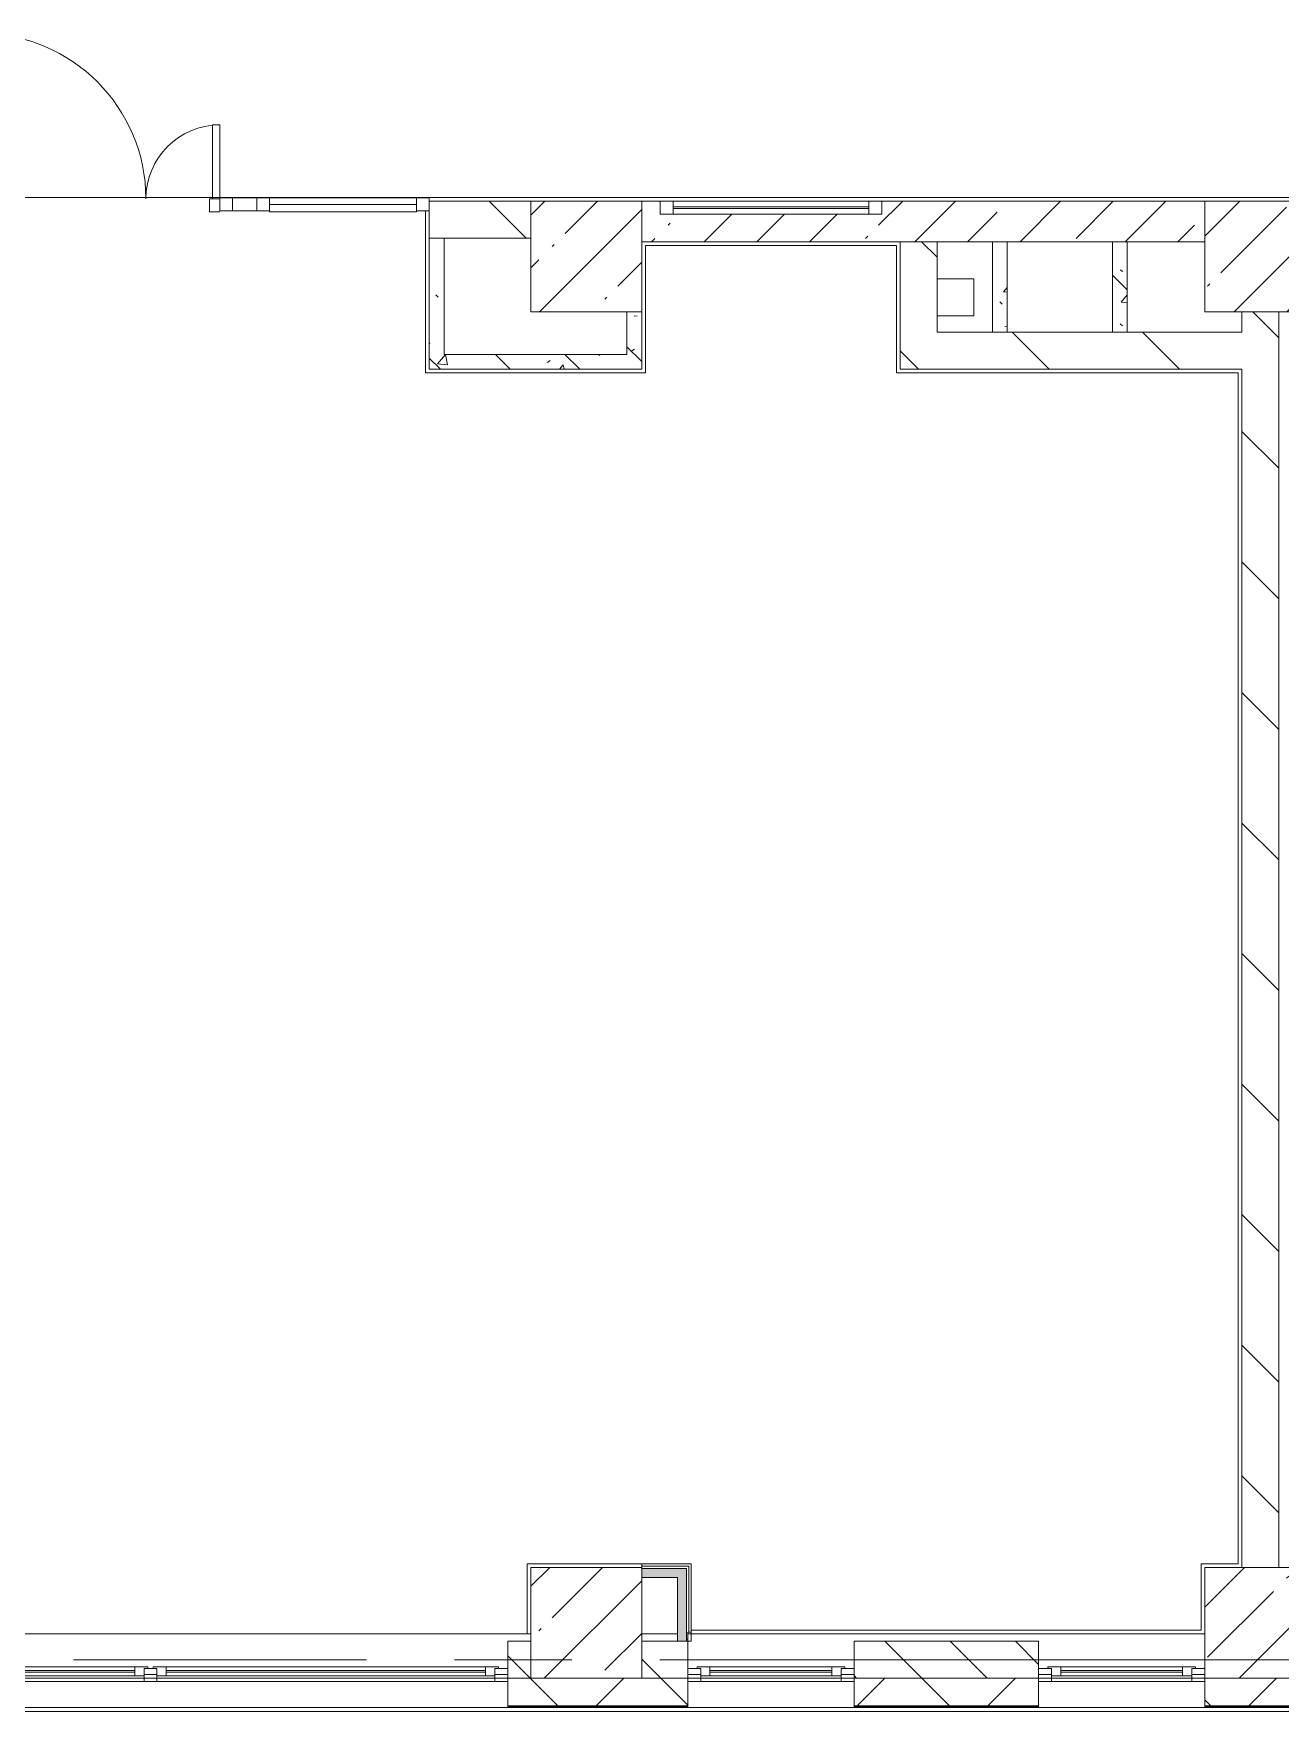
# Model space of a CAD drawing. Header units: millimetres. Extents: x 35840 to 252964, y -8553 to 29000.
# Drawn here: x 148821 to 155574, y -280 to 8808 of the extents above; entities that cross this region are included whole.
import ezdxf

# ---------------------------------------------------------------- set-up
doc = ezdxf.new("R2010")
doc.units = ezdxf.units.MM
doc.linetypes.add('Осевая', pattern=[3175, 635, -476.25, 1587.5, -476.25])
for name, color, linetype, lineweight, true_color in [('A-DETL-GENF-3', 7, 'Continuous', 5, 0xaaaaaa), ('A-DOOR-4', 7, 'Continuous', 5, 0xaaaaaa), ('A-FLOR-1', 7, 'Continuous', 5, 0xaaaaaa), ('I-WALL-1', 7, 'Continuous', 9, 0xe7e7e7), ('I-WALL-2', 7, 'Continuous', 5, 0xe7e7e7), ('I-WALL-5', 7, 'Continuous', 5, 0x787878)]:
    doc.layers.add(name, color=color, linetype=linetype, lineweight=lineweight, true_color=true_color)
for name, color, linetype, lineweight in [('A-GLAZ-2', 7, 'Continuous', 5), ('A-GLAZ-CURT-3', 7, 'Continuous', 5), ('A-GLAZ-CWMG-3', 7, 'Continuous', 5), ('A-WALL', 7, 'Continuous', 9), ('A-WALL-3', 7, 'Continuous', 5), ('I-WALL-4', 7, 'Continuous', 5), ('S-COLS-1', 7, 'Continuous', 5), ('Оси', 7, 'Continuous', 9), ('Оси-2', 7, 'Осевая', 9)]:
    doc.layers.add(name, color=color, linetype=linetype, lineweight=lineweight)
pattern_1 = [(135, (125954.3, 0), (-353.553, -353.553), [])]
pattern_2 = [(135, (125954.3, 0), (-377.171, -377.171), [533.4, -88.9, 17.78, -88.9]), (135, (125954.3, 376.94), (-377.171, -377.171), []), (50, (125954.3, 0), (637.645, -55.787), [66.675, -733.425]), (355, (125954.3, 0), (-123.35, 668.699), [53.34, -586.74]), (100.451, (126007.4, -4.65), (514.299, 612.908), [56.665, -623.315]), (46.184, (125954.3, 177.8), (948.776, -147.15), [100.012, -1100.137]), (96.636, (126033.3, 165.5), (830.91, 865.997), [84.998, -934.973]), (351.184, (125954.3, 177.8), (830.918, 865.988), [80.01, -880.11]), (21, (126043.2, 133.35), (530.651, -357.928), [66.675, -733.425]), (326, (126043.2, 133.35), (216.308, 644.658), [53.34, -586.74]), (71.451, (126087.4, 103.5), (746.96, 286.724), [56.665, -623.315]), (37.5, (125954.28, 0), (10.8105, 295.9426), [16.764, -562.864, 16.764, -578.866, -588.962]), (37.5, (125954.28, 0), (10.8105, 295.9426), [-1175.258, 16.764, -572.198]), (7.5, (125954.28, 0), (233.869, 350.6318), [16.764, -322.834, 16.764, -549.529, -224.472]), (7.5, (125954.28, 0), (233.869, 350.6318), [-905.891, 16.764, -207.708]), (327.5, (125756.03, 0), (474.5678, -20.0513), [16.764, -205.486, 16.764, -676.656, -920.115]), (327.5, (125756.03, 0), (474.5678, -20.0513), [-915.67, 16.764, -903.351]), (317.5, (125667.13, 0), (518.452, 88.9934), [16.764, -272.161, 16.764, -443.738, -653.415]), (317.5, (125667.13, 0), (518.452, 88.9934), [-749.427, 16.764, -636.651])]

# ---------------------------------------------------------------- blocks, each defined once
blk = doc.blocks.new('BSC_Колонна _Прямоугольная - 600х600-23286269-1_3_2_птичка')
at = {"layer": 'S-COLS-1'}
h = blk.add_hatch(dxfattribs=at)
h.set_pattern_fill('FP_101', color=256, style=0, pattern_type=2)
h.set_pattern_definition([(45, (-29509.74, -7600), (-285.123, 285.123), []), (45, (-29224.6, -7600), (-285.123, 285.123), [504.031, -100.806, 16.764, -84.042])])
h.paths.add_polyline_path([(119, -300), (300, -300), (300, 300), (-300, 300), (-300, -300), (100, -300)])
for p, q in [((300, 300), (-300, 300)), ((-300, 300), (-300, -300)), ((300, -300), (300, 300)), ((-300, -300), (300, -300))]:
    blk.add_line(p, q, dxfattribs=at)
blk = doc.blocks.new('BSC_Колонна _Прямоугольная - 600х600-V282-1_3_2_птичка')
at = {"layer": 'S-COLS-1'}
h = blk.add_hatch(dxfattribs=at)
h.set_pattern_fill('FP_102', color=256, style=0, pattern_type=2)
h.set_pattern_definition([(45, (-25860, -200), (-285.123, 285.123), []), (45, (-25574.88, -200), (-285.123, 285.123), [504.031, -100.806, 16.764, -84.042])])
h.paths.add_polyline_path([(300, -300), (300, 300), (-300, 300), (-300, -300), (42.6, -300)])
for p, q in [((300, 300), (-300, 300)), ((-300, 300), (-300, -300)), ((300, -300), (300, 300)), ((-300, -300), (300, -300))]:
    blk.add_line(p, q, dxfattribs=at)
blk = doc.blocks.new('BSC_Колонна _Прямоугольная - 600х600-V283-1_3_2_птичка')
at = {"layer": 'S-COLS-1'}
h = blk.add_hatch(dxfattribs=at)
h.set_pattern_fill('FP_103', color=256, style=0, pattern_type=2)
h.set_pattern_definition([(45, (-29509.74, -200), (-285.123, 285.123), []), (45, (-29224.6, -200), (-285.123, 285.123), [504.031, -100.806, 16.764, -84.042])])
h.paths.add_polyline_path([(110.8, -300), (300, -300), (300, 300), (-300, 300), (-300, -300)])
for p, q in [((300, 300), (-300, 300)), ((-300, 300), (-300, -300)), ((300, -300), (300, 300)), ((-300, -300), (300, -300))]:
    blk.add_line(p, q, dxfattribs=at)
blk = doc.blocks.new('BSC_Колонна _Прямоугольная - 600х600-V288-1_3_2_птичка')
at = {"layer": 'S-COLS-1'}
h = blk.add_hatch(dxfattribs=at)
h.set_pattern_fill('FP_111', color=256, style=0, pattern_type=2)
h.set_pattern_definition([(45, (-25860, -7600), (-285.123, 285.123), []), (45, (-25574.88, -7600), (-285.123, 285.123), [504.031, -100.806, 16.764, -84.042])])
h.paths.add_polyline_path([(-110.8, -300), (300, -300), (300, 300), (-300, 300), (-300, -300)])
for p, q in [((300, 300), (-300, 300)), ((-300, 300), (-300, -300)), ((300, -300), (300, 300)), ((-300, -300), (300, -300))]:
    blk.add_line(p, q, dxfattribs=at)
blk = doc.blocks.new('120_Окно_СКБ_2Ст - 120_Окно_СКБ_2Ст 2800х2500_створка_-22445922-1_3_2_птичка')
at = {"layer": 'A-GLAZ-2'}
for p, q in [((-1400, -127), (-1400, -57)), ((-1400, -57), (-1330, -57)), ((1400, -57), (-1400, -57)), ((-1330, -57), (-1330, -127)), ((500, -87), (-1330, -87)), ((-1330, -87), (-1330, -127)), ((-1280, -137), (-1280, -87)), ((450, -137), (450, -87)), ((500, -127), (500, -57)), ((500, -57), (570, -57)), ((500, -127), (500, -87)), ((570, -57), (570, -127)), ((1330, -87), (570, -87)), ((570, -87), (570, -127)), ((620, -137), (620, -87)), ((1280, -137), (1280, -87)), ((1330, -127), (1330, -57)), ((1330, -57), (1400, -57)), ((1330, -127), (1330, -87)), ((1400, -57), (1400, -127)), ((-1330, -127), (-1400, -127)), ((-1400, -127), (-1350, -127)), ((-1330, -127), (-1350, -127)), ((-1350, -127), (-1350, -137)), ((-1350, -137), (520, -137)), ((520, -137), (-1350, -137)), ((-1280, -107), (450, -107)), ((450, -117), (-1280, -117)), ((570, -127), (500, -127)), ((520, -127), (500, -127)), ((520, -127), (550, -127)), ((520, -137), (520, -127)), ((570, -127), (550, -127)), ((550, -127), (550, -137)), ((550, -137), (1350, -137)), ((1350, -137), (550, -137)), ((620, -107), (1280, -107)), ((1280, -117), (620, -117)), ((1400, -127), (1330, -127)), ((1350, -127), (1330, -127)), ((1350, -127), (1400, -127)), ((1350, -137), (1350, -127))]:
    blk.add_line(p, q, dxfattribs=at)
blk = doc.blocks.new('120_Окно_СКБ_1Ст - 120_Окно_СКБ_1Ст 900х2500_h_-V363-1_3_2_птичка')
at = {"layer": 'A-GLAZ-2'}
for p, q in [((-450, -127), (-450, -57)), ((-450, -57), (-380, -57)), ((450, -57), (-450, -57)), ((-380, -57), (-380, -127)), ((380, -87), (-380, -87)), ((-380, -87), (-380, -127)), ((-330, -137), (-330, -87)), ((330, -137), (330, -87)), ((380, -127), (380, -57)), ((380, -57), (450, -57)), ((380, -127), (380, -87)), ((450, -57), (450, -127)), ((-380, -127), (-450, -127)), ((-450, -127), (-400, -127)), ((-380, -127), (-400, -127)), ((-400, -127), (-400, -137)), ((-400, -137), (400, -137)), ((400, -137), (-400, -137)), ((-330, -107), (330, -107)), ((330, -117), (-330, -117)), ((450, -127), (380, -127)), ((400, -127), (380, -127)), ((400, -127), (450, -127)), ((400, -137), (400, -127))]:
    blk.add_line(p, q, dxfattribs=at)
blk = doc.blocks.new('Прямоугольный импост - 50 x 70 мм-31700031-1_3_2_птичка')
at = {"layer": 'A-GLAZ-CWMG-3'}
for p, q in [((-70, 35), (0, 35)), ((-70, -35), (-70, 35)), ((0, 35), (0, -35)), ((0, -35), (-70, -35))]:
    blk.add_line(p, q, dxfattribs=at)
blk = doc.blocks.new('Дверь_Витражная_остекление_ - ДВН_ДАО_Главный вход_1200 в свету-31742133-1_3_2_птичка')
at = {"layer": 'A-DETL-GENF-3'}
for p, q in [((-607.5, 925), (-647.5, 925)), ((-647.5, 925), (-647.5, 35)), ((-607.5, 30), (-607.5, 925)), ((647.5, 430), (607.5, 430)), ((607.5, 430), (607.5, 30)), ((647.5, 35), (647.5, 430)), ((-647.5, 30), (-607.5, 30)), ((-592.5, 30), (-647.5, 30)), ((-592.5, -40), (-592.5, 30)), ((592.5, -40), (592.5, 30)), ((592.5, 30), (647.5, 30)), ((607.5, 30), (647.5, 30)), ((-647.5, -40), (-592.5, -40)), ((647.5, -40), (592.5, -40))]:
    blk.add_line(p, q, dxfattribs=at)
at = {"layer": 'A-DOOR-4'}
for p, q in [((-647.5, 925), (-647.5, 35)), ((647.5, 430), (647.5, 35))]:
    blk.add_line(p, q, dxfattribs=at)
for centre, radius, start, end in [((-647.5, 30), 895, 360, 90), ((647.5, 30), 400, 90, 180)]:
    blk.add_arc(centre, radius, start, end, dxfattribs=at)
blk = doc.blocks.new('Системная панель - Стемалит - 40мм-31720939-1_3_2_птичка')
at = {"layer": 'A-GLAZ-CURT-3'}
for p, q in [((65, 35), (-65, 35)), ((-65, 35), (-65, -35)), ((65, -35), (65, 35)), ((-65, -35), (65, -35))]:
    blk.add_line(p, q, dxfattribs=at)
blk = doc.blocks.new('Прямоугольный импост - 50 x 70 мм-31687886-1_3_2_птичка')
at = {"layer": 'A-GLAZ-CWMG-3'}
for p, q in [((-35, 35), (35, 35)), ((-35, -35), (-35, 35)), ((35, 35), (35, -35)), ((35, -35), (-35, -35))]:
    blk.add_line(p, q, dxfattribs=at)
blk = doc.blocks.new('Системная панель - Стекло - 40мм-31720953-1_3_2_птичка')
at = {"layer": 'A-GLAZ-CURT-3'}
for p, q in [((397.5, 0), (-397.5, 0)), ((-397.5, 0), (-397.5, -40)), ((397.5, -40), (397.5, 0)), ((-397.5, -40), (397.5, -40))]:
    blk.add_line(p, q, dxfattribs=at)
blk = doc.blocks.new('Прямоугольный импост - 50 x 70 мм-31702100-1_3_2_птичка')
at = {"layer": 'A-GLAZ-CWMG-3'}
for p, q in [((-35, 35), (35, 35)), ((-35, -35), (-35, 35)), ((35, 35), (35, -35)), ((35, -35), (-35, -35))]:
    blk.add_line(p, q, dxfattribs=at)
blk = doc.blocks.new('Прямоугольный импост - 50 x 70 мм-31720914-1_3_2_птичка')
at = {"layer": 'A-GLAZ-CWMG-3'}
blk.add_line((24940, 7918), (24145, 7918), dxfattribs=at)
blk = doc.blocks.new('120_Окно_СКБ_1Ст - 120_Окно_СКБ_1Ст 400х1200 EI30-24228621-1_3_2_птичка')
at = {"layer": 'A-GLAZ-2'}
for p, q in [((-600, 40), (-600, 110)), ((-600, 110), (-530, 110)), ((600, 110), (-600, 110)), ((-530, 110), (-530, 40)), ((530, 40), (530, 110)), ((530, 110), (600, 110)), ((600, 110), (600, 40)), ((-530, 40), (-600, 40)), ((-600, 40), (600, 40)), ((530, 80), (-530, 80)), ((530, 70), (-530, 70)), ((600, 40), (530, 40))]:
    blk.add_line(p, q, dxfattribs=at)

msp = doc.modelspace()

# ---------------------------------------------------------------- hatches: boundary and pattern name
at = {"layer": 'A-WALL-3'}
h = msp.add_hatch(dxfattribs=at)
h.set_pattern_fill('FP_99', color=256, style=0, pattern_type=2)
h.set_pattern_definition([(135, (125954.28, 0), (-176.7767, -176.7767), [])])
h.paths.add_polyline_path([(132784.3, -100), (133614.3, -100), (133614.3, 100), (132784.3, 100), (132784.3, -80)])
h.paths.add_polyline_path([(147864.3, -100), (147864.3, 100), (147564.3, 100), (147564.3, -100)])
h.paths.add_polyline_path([(153264.3, -100), (154264, -100), (154264, 100), (153264.3, 100), (153264.3, -80)])
h.paths.add_polyline_path([(135114, -100), (135864.3, -100), (135864.3, 100), (135114, 100), (135114, -80)])
h.paths.add_polyline_path([(138114.3, -100), (138114.3, 100), (137964.3, 100), (137964.3, -100), (138094.3, -100)])
h.paths.add_polyline_path([(146444.3, -100), (146664.3, -100), (146664.3, 100), (145314.3, 100), (145314.3, -100), (145350.5, -100)])
h.paths.add_polyline_path([(152364.3, -100), (152364.3, 100), (152114.3, 100), (152114.3, -100)])
h.paths.add_polyline_path([(141564.3, -100), (141564.3, 100), (140814.3, 100), (140814.3, -100)])
h.paths.add_polyline_path([(148589.3, -100), (148589.3, 100), (148464.3, 100), (148464.3, -100)])
h.paths.add_polyline_path([(151389.3, -100), (151514.3, -100), (151514.3, 100), (151389.3, 100), (151389.3, -80)])
h.paths.add_polyline_path([(142464.3, -100), (142614.3, -94.4), (142614.3, 100), (142464.3, 100), (142464.3, -80)])
h = msp.add_hatch(dxfattribs=at)
h.set_pattern_fill('FP_107', color=256, style=0, pattern_type=2)
h.set_pattern_definition([(45, (125954.3, 0), (-353.5534, 353.5534), []), (135, (125954.3, 0), (-353.5534, -353.5534), [])])
h.paths.add_polyline_path([(164345.3, -250), (164345.3, -100), (163944.3, -100), (163944.3, -250)])
h.paths.add_polyline_path([(159824.3, -250), (159824.3, -100), (158964.3, -100), (158964.3, -250)])
h.paths.add_polyline_path([(156164.3, -250), (156164.3, -100), (155164, -100), (155164, -250), (155574.9, -250)])
h.paths.add_polyline_path([(161924.3, -250), (163044.3, -250), (163044.3, -100), (161924.3, -100), (161924.3, -190.3)])
h.paths.add_polyline_path([(154264, -250), (154264, -100), (153264.3, -100), (153264.3, -250)])
h.paths.add_polyline_path([(147564.3, -250), (148589.3, -250), (148589.3, -100), (147564.3, -100), (147564.3, -226)])
h.paths.add_polyline_path([(145350.5, -250), (146664.3, -250), (146664.3, -100), (145314.3, -100), (145314.3, -250)])
h.paths.add_polyline_path([(143214.3, -250), (143214.3, -100), (142464.3, -100), (142464.3, -250), (142562, -250)])
h.paths.add_polyline_path([(141564.3, -250), (141564.3, -100), (140814.3, -100), (140814.3, -250)])
h.paths.add_polyline_path([(152364.3, -250), (152364.3, -100), (151389.3, -100), (151389.3, -250), (151856.9, -250)])
h.paths.add_polyline_path([(137964.3, -250), (138714.3, -248), (138714.3, -100), (137964.3, -100), (137964.3, -249.9)])
h.paths.add_polyline_path([(135864.3, -250), (135864.3, -100), (135114, -100), (135114, -250), (135126.1, -250)])
h.paths.add_polyline_path([(134214, -250), (134214, -100), (132784.3, -100), (132784.3, -250), (134196.6, -250)])
h.paths.add_polyline_path([(125694.3, -250), (129684.3, -250), (129684.3, -100), (125694.3, -100), (125694.3, -210)])
at = {"layer": 'I-WALL-1'}
msp.add_hatch(color=256, dxfattribs=at).paths.add_polyline_path([(152357.8, 100), (152357.8, 495), (152307.8, 495), (152307.8, 100)])
at = {"layer": 'I-WALL-2'}
msp.add_hatch(color=256, dxfattribs=at).paths.add_polyline_path([(152134.3, 445), (152307.8, 445), (152307.8, 495), (152114.3, 495), (152114.3, 445)])
at = {"layer": 'I-WALL-4'}
h = msp.add_hatch(dxfattribs=at)
h.set_pattern_fill('FP_106', color=256, style=0, pattern_type=2)
h.set_pattern_definition(pattern_1)
h.paths.add_polyline_path([(150964.3, 7700), (151514.3, 7700), (151514.3, 7900), (150964.3, 7900)])
h = msp.add_hatch(dxfattribs=at)
h.set_pattern_fill('FP_100', color=256, style=0, pattern_type=2)
h.set_pattern_definition([(45, (125954.28, 0), (-285.123, 285.123), []), (45, (126239.4, 0), (-285.123, 285.123), [504.031, -100.806, 16.764, -84.042])])
h.paths.add_polyline_path([(152114.3, 7680), (155164, 7680), (155164, 7900), (153414.3, 7898.6), (153414.3, 7830), (152214.3, 7830), (152214.3, 7900), (152114.3, 7900)])
h = msp.add_hatch(dxfattribs=at)
h.set_pattern_fill('FP_106', color=256, style=0, pattern_type=2)
h.set_pattern_definition(pattern_1)
h.paths.add_polyline_path([(153514.3, 7190), (153714.3, 7190), (153714, 7680), (153514.3, 7680), (153514.3, 7220.5)])
h = msp.add_hatch(dxfattribs=at)
h.set_pattern_fill('FP_106', color=256, style=0, pattern_type=2)
h.set_pattern_definition(pattern_1)
h.paths.add_polyline_path([(155553.5, 500), (155564, 500), (155564, 7300), (155364, 7300), (155364, 500)])
h = msp.add_hatch(dxfattribs=at)
h.set_pattern_fill('FP_106', color=256, style=0, pattern_type=2)
h.set_pattern_definition(pattern_1)
h.paths.add_polyline_path([(155344, 6990), (155364, 6990), (155364, 7190), (153514.3, 7190), (153514.3, 6990), (155144, 6990)])
h = msp.add_hatch(dxfattribs=at)
h.set_pattern_fill('FP_197', color=256, style=0, pattern_type=2)
h.set_pattern_definition([(45, (125954.3, 0), (-530.33, 530.33), []), (135, (125954.3, 0), (-530.33, -530.33), [])])
h.paths.add_polyline_path([(152357.8, 100), (152364.3, 100), (152364.3, 150), (152370.3, 150), (152370.3, 507.5), (152357.8, 507.5), (152357.8, 120)])
at = {"layer": 'I-WALL-5'}
h = msp.add_hatch(dxfattribs=at)
h.set_pattern_fill('FP_120', color=256, style=0, pattern_type=2)
h.set_pattern_definition(pattern_2)
h.paths.add_polyline_path([(150964.3, 7070), (151044.3, 7070), (151044.3, 7700), (150964.3, 7700), (150964.3, 7278.6)])
h = msp.add_hatch(dxfattribs=at)
h.set_pattern_fill('FP_120', color=256, style=0, pattern_type=2)
h.set_pattern_definition(pattern_2)
h.paths.add_polyline_path([(154049.3, 7190), (154094.3, 7190), (154094.3, 7680), (154014.3, 7680), (154014.3, 7190)])
h = msp.add_hatch(dxfattribs=at)
h.set_pattern_fill('FP_120', color=256, style=0, pattern_type=2)
h.set_pattern_definition(pattern_2)
h.paths.add_polyline_path([(154744.3, 7190), (154744.3, 7680), (154664.3, 7680), (154664.3, 7190)])
h = msp.add_hatch(dxfattribs=at)
h.set_pattern_fill('FP_120', color=256, style=0, pattern_type=2)
h.set_pattern_definition(pattern_2)
h.paths.add_polyline_path([(152034.3, 6990), (152114.3, 6990), (152114.3, 7300), (152034.3, 7296.7), (152034.3, 7070)])
h = msp.add_hatch(dxfattribs=at)
h.set_pattern_fill('FP_120', color=256, style=0, pattern_type=2)
h.set_pattern_definition(pattern_2)
h.paths.add_polyline_path([(151494.3, 6990), (152034.3, 6990), (152034.3, 7070), (150964.3, 7070), (150964.3, 6990)])

# ---------------------------------------------------------------- linework, layer by layer
at = {"layer": 'A-FLOR-1'}
for p, q in [((146164.5, 7920), (156164.3, 7920)), ((150944.3, 6971), (150944.3, 7848)), ((153494.3, 7660), (152134.3, 7660)), ((152134.3, 7660), (152134.3, 6971)), ((153494.3, 6970), (153494.3, 7660)), ((153714.3, 7480), (153914, 7480)), ((153914, 7480), (153914, 7280)), ((153914, 7280), (153714.3, 7280)), ((152134.3, 6971), (150944.3, 6971)), ((155344, 6970), (153494.3, 6970)), ((155344, 520), (155344, 6970)), ((151494.3, 140), (151494.3, 520)), ((151494.3, 520), (152114.3, 520)), ((155144, 160), (155144, 520)), ((155144, 520), (155344, 520)), ((152382.8, 160), (155144, 160))]:
    msp.add_line(p, q, dxfattribs=at)
at = {"layer": 'A-WALL'}
for p, q in [((151044.3, 7700), (150964.3, 7700)), ((153714.3, 7680), (153514.3, 7680)), ((154094.3, 7680), (154014.3, 7680)), ((154744.3, 7680), (154664.3, 7680)), ((154014.3, 7190), (154094.3, 7190)), ((154664.3, 7190), (154744.3, 7190)), ((152370.3, 507.5), (152114.3, 507.5)), ((152357.8, 495), (152114.3, 495)), ((152357.8, 100), (152357.8, 495)), ((152370.3, 150), (152370.3, 507.5)), ((151514.3, -100), (151389.3, -100)), ((152364.3, -100), (152114.3, -100)), ((154264, -100), (153264.3, -100)), ((151389.3, -250), (152364.3, -250)), ((151389.3, -253), (152364.3, -253)), ((153264.3, -250), (154264, -250)), ((153264.3, -253), (154264, -253)), ((155164, -250), (156164.3, -250)), ((155164, -253), (156164.3, -253))]:
    msp.add_line(p, q, dxfattribs=at)
at = {"layer": 'A-WALL-3'}
for p, q in [((151514.3, 100), (151389.3, 100)), ((151389.3, 100), (151389.3, -258)), ((152307.8, 100), (152114.3, 100)), ((152364.3, -258), (152364.3, 100)), ((154264, 100), (153264.3, 100)), ((153264.3, 100), (153264.3, -258)), ((154264, -258), (154264, 100)), ((148589.3, -100), (151389.3, -100)), ((152364.3, -100), (153264.3, -100)), ((154264, -100), (155164, -100)), ((155164, -100), (155164, -258)), ((147564.3, -258), (159824.3, -258)), ((198234.3, -280), (125664.3, -280))]:
    msp.add_line(p, q, dxfattribs=at)
at = {"layer": 'I-WALL-4'}
for p, q in [((151514.3, 7900), (150964.3, 7900)), ((150964.3, 7900), (150964.3, 6990)), ((152214.3, 7900), (152114.3, 7900)), ((155164, 7900), (153414.3, 7900)), ((151044.3, 7700), (151514.3, 7700)), ((151044.3, 7070), (151044.3, 7700)), ((152114.3, 7680), (153514.3, 7680)), ((153514.3, 7680), (153514.3, 6990)), ((153714.3, 7680), (154014.3, 7680)), ((153714.3, 7190), (153714.3, 7680)), ((154014.3, 7680), (154014.3, 7190)), ((154094.3, 7190), (154094.3, 7680)), ((154094.3, 7680), (154664.3, 7680)), ((154664.3, 7680), (154664.3, 7190)), ((154744.3, 7680), (155164, 7680)), ((154744.3, 7190), (154744.3, 7680)), ((152034.3, 7300), (152034.3, 7070)), ((152114.3, 6990), (152114.3, 7300)), ((155364, 7300), (155364, 7190)), ((155564, 500), (155564, 7300)), ((154014.3, 7190), (153714.3, 7190)), ((154664.3, 7190), (154094.3, 7190)), ((155364, 7190), (154744.3, 7190)), ((152034.3, 7070), (151044.3, 7070)), ((150964.3, 6990), (152114.3, 6990)), ((153514.3, 6990), (155364, 6990)), ((155364, 6990), (155364, 500)), ((152382.8, 520), (152114.3, 520)), ((152114.3, 520), (152114.3, 500)), ((152382.8, 100), (152382.8, 520)), ((152114.3, 445), (152307.8, 445)), ((152307.8, 445), (152307.8, 100)), ((148588.3, 140), (151514.3, 140)), ((152114.3, 140), (152307.8, 140)), ((152307.8, 100), (152382.8, 100)), ((152364.3, 100), (152364.3, 150)), ((152364.3, 150), (152382.8, 150)), ((152364.3, 140), (155164, 140)), ((149489.3, -80), (149419.3, -80)), ((151389.3, -80), (151319.3, -80)), ((152434.3, -80), (152364.3, -80)), ((153264.3, -80), (153194.3, -80)), ((154334, -80), (154264, -80)), ((155164, -80), (155094, -80))]:
    msp.add_line(p, q, dxfattribs=at)
at = {"layer": 'Оси'}
msp.add_line((152214.3, 0), (164714.3, 0), dxfattribs=at)
at = {"layer": 'Оси-2'}
msp.add_line((135225.5, 0), (152214.3, 0), dxfattribs=at)

# ---------------------------------------------------------------- block references
at = {"layer": 'A-DOOR-4'}
msp.add_blockref('Дверь_Витражная_остекление_ - ДВН_ДАО_Главный вход_1200 в свету-31742133-1_3_2_птичка', (149181.8, 7883), dxfattribs=at)
at = {"layer": 'A-GLAZ-2'}
msp.add_blockref('120_Окно_СКБ_1Ст - 120_Окно_СКБ_1Ст 400х1200 EI30-24228621-1_3_2_птичка', (152814.3, 7790), dxfattribs=at)
at = {"layer": 'A-GLAZ-2', "rotation": 180}
for name, p in [('120_Окно_СКБ_2Ст - 120_Окно_СКБ_2Ст 2800х2500_створка_-22445922-1_3_2_птичка', (149989.3, -175)), ('120_Окно_СКБ_1Ст - 120_Окно_СКБ_1Ст 900х2500_h_-V363-1_3_2_птичка', (152814.3, -175)), ('120_Окно_СКБ_1Ст - 120_Окно_СКБ_1Ст 900х2500_h_-V363-1_3_2_птичка', (154714, -175))]:
    msp.add_blockref(name, p, dxfattribs=at)
at = {"layer": 'A-GLAZ-CURT-3'}
for name, p in [('Системная панель - Стемалит - 40мм-31720939-1_3_2_птичка', (149964.3, 7883)), ('Системная панель - Стекло - 40мм-31720953-1_3_2_птичка', (150496.8, 7883))]:
    msp.add_blockref(name, p, dxfattribs=at)
at = {"layer": 'A-GLAZ-CWMG-3', "extrusion": (0, 0, -1), "rotation": 180}
for name, p in [('Прямоугольный импост - 50 x 70 мм-31687886-1_3_2_птичка', (-149864.3, 7883)), ('Прямоугольный импост - 50 x 70 мм-31702100-1_3_2_птичка', (-150064.3, 7883)), ('Прямоугольный импост - 50 x 70 мм-31700031-1_3_2_птичка', (-150964.3, 7883))]:
    msp.add_blockref(name, p, dxfattribs=at)
at = {"layer": 'A-GLAZ-CWMG-3'}
msp.add_blockref('Прямоугольный импост - 50 x 70 мм-31720914-1_3_2_птичка', (125954.3, 0), dxfattribs=at)
at = {"layer": 'S-COLS-1'}
for name, p in [('BSC_Колонна _Прямоугольная - 600х600-V288-1_3_2_птичка', (151814.3, 7600)), ('BSC_Колонна _Прямоугольная - 600х600-23286269-1_3_2_птичка', (155464, 7600)), ('BSC_Колонна _Прямоугольная - 600х600-V282-1_3_2_птичка', (151814.3, 200)), ('BSC_Колонна _Прямоугольная - 600х600-V283-1_3_2_птичка', (155464, 200))]:
    msp.add_blockref(name, p, dxfattribs=at)

doc.saveas('drawing.dxf')
